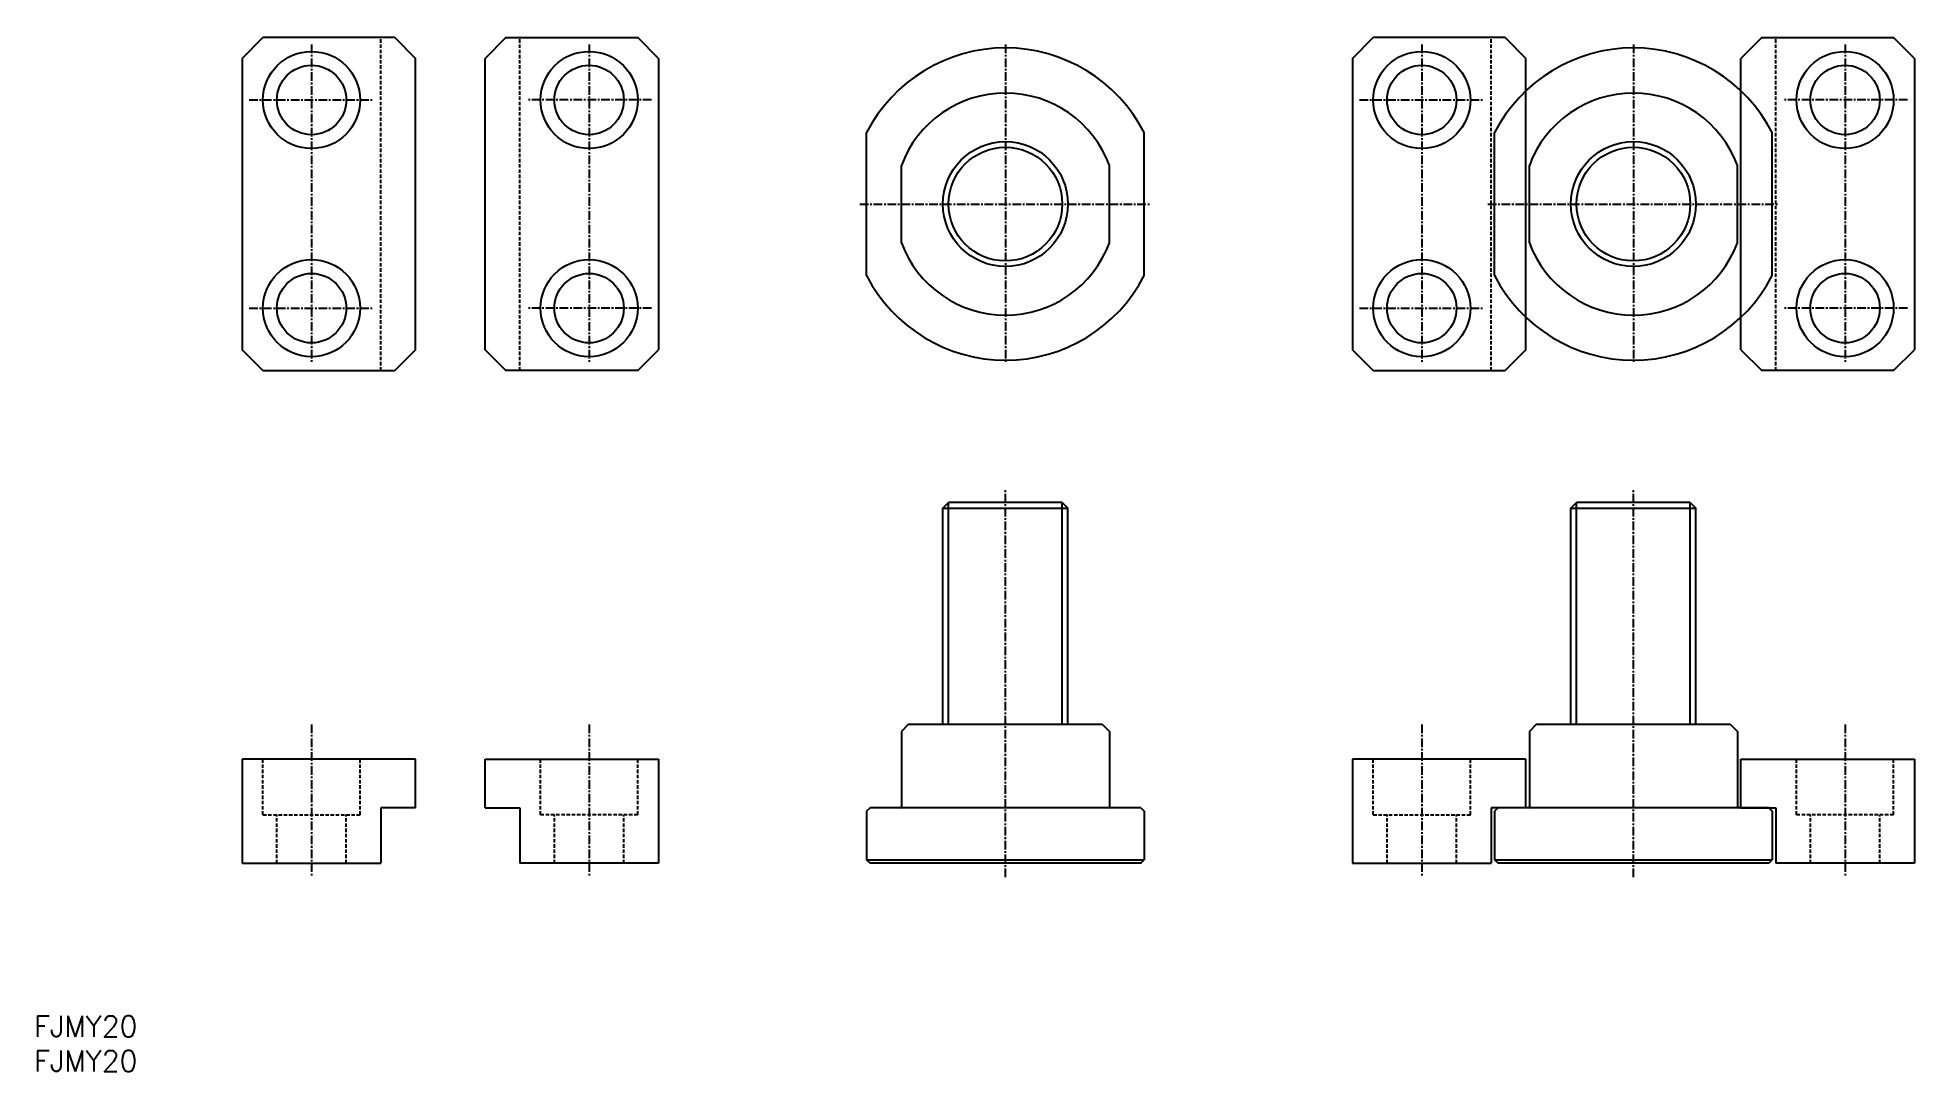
# Model space of a CAD drawing. Extents: x 1 to 271, y 0 to 149.
import ezdxf

# ---------------------------------------------------------------- set-up
doc = ezdxf.new("R2010")
doc.units = 0
doc.linetypes.add('CENTER', pattern=[2, 1.25, -0.25, 0.25, -0.25])
doc.linetypes.add('DASHED', pattern=[0.75, 0.5, -0.25])
doc.layers.get('0').update_dxf_attribs({"linetype": 'CONTINUOUS'})
doc.layers.add('CENTER', color=1, linetype='CENTER')
doc.styles.get("Standard").update_dxf_attribs({"font": 'txt.shx'})

# ---------------------------------------------------------------- blocks, each defined once
blk = doc.blocks.new('*U22')
at = {"color": 7, "linetype": 'CONTINUOUS'}
blk.add_text('FJMY20', height=3, dxfattribs=at).set_placement((0, 0))
blk = doc.blocks.new('*U23')
at = {"color": 7, "linetype": 'CONTINUOUS'}
blk.add_text('FJMY20', height=3, dxfattribs=at).set_placement((0, 5))

msp = doc.modelspace()

# ---------------------------------------------------------------- linework, layer by layer
at = {"color": 7, "linetype": 'CONTINUOUS'}
for p, q in [((30, 146), (33, 149)), ((52, 149), (33, 149)), ((52, 149), (55, 146)), ((68, 149), (65, 146)), ((68, 149), (87, 149)), ((90, 146), (87, 149)), ((190, 146), (193, 149)), ((212, 149), (193, 149)), ((212, 149), (215, 146)), ((249, 149), (246, 146)), ((249, 149), (268, 149)), ((271, 146), (268, 149)), ((30, 146), (30, 104)), ((55, 104), (55, 146)), ((65, 104), (65, 146)), ((90, 146), (90, 104)), ((190, 146), (190, 104)), ((215, 104), (215, 146)), ((246, 104), (246, 146)), ((271, 146), (271, 104)), ((120, 114.69), (120, 135.31)), ((160, 114.69), (160, 135.31)), ((210.5, 114.69), (210.5, 135.31)), ((250.5, 114.69), (250.5, 135.31)), ((125, 119.43), (125, 130.57)), ((155, 119.43), (155, 130.57)), ((215.5, 119.43), (215.5, 130.57)), ((245.5, 119.43), (245.5, 130.57)), ((33, 101), (30, 104)), ((55, 104), (52, 101)), ((65, 104), (68, 101)), ((87, 101), (90, 104)), ((193, 101), (190, 104)), ((215, 104), (212, 101)), ((246, 104), (249, 101)), ((268, 101), (271, 104)), ((33, 101), (52, 101)), ((87, 101), (68, 101)), ((193, 101), (212, 101)), ((268, 101), (249, 101)), ((131, 81.19), (131.81, 82)), ((131, 50), (131, 81.19)), ((131, 81.19), (149, 81.19)), ((148.19, 82), (131.81, 82)), ((148.19, 82), (149, 81.19)), ((149, 50), (149, 81.19)), ((221.5, 81.19), (222.31, 82)), ((221.5, 50), (221.5, 81.19)), ((221.5, 81.19), (239.5, 81.19)), ((238.69, 82), (222.31, 82)), ((238.69, 82), (239.5, 81.19)), ((239.5, 50), (239.5, 81.19)), ((126, 50), (125, 49)), ((125, 49), (125, 38.2)), ((154, 50), (126, 50)), ((154, 50), (155, 49)), ((155, 49), (155, 38.2)), ((216.5, 50), (215.5, 49)), ((215.5, 49), (215.5, 38.2)), ((244.5, 50), (216.5, 50)), ((244.5, 50), (245.5, 49)), ((245.5, 49), (245.5, 38.2)), ((55, 45), (30, 45)), ((30, 45), (30, 30)), ((55, 38), (55, 45)), ((65, 38), (65, 45)), ((65, 45), (90, 45)), ((90, 45), (90, 30)), ((215, 45), (190, 45)), ((190, 45), (190, 30)), ((215, 38), (215, 45)), ((246, 38), (246, 45)), ((246, 45), (271, 45)), ((271, 45), (271, 30)), ((50, 38), (50, 30)), ((55, 38), (50, 38)), ((65, 38), (70, 38)), ((70, 38), (70, 30)), ((120.5, 38), (120, 37.5)), ((159.5, 38), (120.5, 38)), ((159.5, 38), (160, 37.5)), ((210, 38), (210, 30)), ((215, 38), (210, 38)), ((211, 38), (210.5, 37.5)), ((250, 38), (211, 38)), ((246, 38), (251, 38)), ((250, 38), (250.5, 37.5)), ((251, 38), (251, 30)), ((120, 37.5), (120, 30.5)), ((160, 37.5), (160, 30.5)), ((210.5, 37.5), (210.5, 30.5)), ((250.5, 37.5), (250.5, 30.5)), ((30, 30), (50, 30)), ((90, 30), (70, 30)), ((120, 30.5), (120.5, 30)), ((120, 30.5), (160, 30.5)), ((159.5, 30), (120.5, 30)), ((159.5, 30), (160, 30.5)), ((190, 30), (210, 30)), ((210.5, 30.5), (211, 30)), ((210.5, 30.5), (250.5, 30.5)), ((250, 30), (211, 30)), ((250, 30), (250.5, 30.5)), ((271, 30), (251, 30))]:
    msp.add_line(p, q, dxfattribs=at)
at = {"color": 3, "linetype": 'DASHED'}
for p, q in [((50, 101), (50, 149)), ((70, 101), (70, 149)), ((210, 101), (210, 149)), ((251, 101), (251, 149)), ((33, 37), (33, 45)), ((47, 37), (47, 45)), ((73, 37), (73, 45)), ((87, 37), (87, 45)), ((193, 37), (193, 45)), ((207, 37), (207, 45)), ((254, 37), (254, 45)), ((268, 37), (268, 45)), ((33, 37), (47, 37)), ((35, 30), (35, 37)), ((45, 30), (45, 37)), ((87, 37), (73, 37)), ((75, 30), (75, 37)), ((85, 30), (85, 37)), ((193, 37), (207, 37)), ((195, 30), (195, 37)), ((205, 30), (205, 37)), ((268, 37), (254, 37)), ((256, 30), (256, 37)), ((266, 30), (266, 37))]:
    msp.add_line(p, q, dxfattribs=at)
at = {"color": 3, "linetype": 'CONTINUOUS'}
for p, q in [((131.81, 50), (131.81, 82)), ((148.19, 50), (148.19, 82)), ((222.31, 50), (222.31, 82)), ((238.69, 50), (238.69, 82))]:
    msp.add_line(p, q, dxfattribs=at)
at = {"color": 7, "linetype": 'CONTINUOUS'}
for centre, radius in [((40, 140), 7), ((80, 140), 7), ((200, 140), 7), ((261, 140), 7), ((40, 140), 5), ((80, 140), 5), ((200, 140), 5), ((261, 140), 5), ((140, 125), 8.19), ((230.5, 125), 8.19), ((40, 110), 7), ((80, 110), 7), ((200, 110), 7), ((261, 110), 7), ((40, 110), 5), ((80, 110), 5), ((200, 110), 5), ((261, 110), 5)]:
    msp.add_circle(centre, radius, dxfattribs=at)
at = {"color": 3, "linetype": 'CONTINUOUS'}
for centre in [(140, 125), (230.5, 125)]:
    msp.add_circle(centre, 9, dxfattribs=at)
at = {"color": 7, "linetype": 'CONTINUOUS'}
for centre, radius, start, end in [((140, 125), 22.5, 27.266, 152.734), ((230.5, 125), 22.5, 27.266, 152.734), ((140, 125), 16, 20.3641, 159.6359), ((230.5, 125), 16, 20.3641, 159.6359), ((140, 125), 16, 200.3641, 339.6359), ((230.5, 125), 16, 200.3641, 339.6359), ((140, 125), 22.5, 207.266, 332.734), ((230.5, 125), 22.5, 207.266, 332.734), ((124.8, 38.2), 0.2, 270, 0), ((155.2, 38.2), 0.2, 180, 270), ((215.3, 38.2), 0.2, 270, 0), ((245.7, 38.2), 0.2, 180, 270)]:
    msp.add_arc(centre, radius, start, end, dxfattribs=at)
at = {"layer": 'CENTER', "color": 1, "linetype": 'CENTER'}
for p, q in [((40, 148), (40, 102)), ((80, 148), (80, 102)), ((140, 148), (140, 102)), ((200, 148), (200, 102)), ((230.5, 148), (230.5, 102)), ((261, 148), (261, 102)), ((31, 140), (49, 140)), ((89, 140), (71, 140)), ((191, 140), (209, 140)), ((270, 140), (252, 140)), ((119, 125), (161, 125)), ((209.5, 125), (251.5, 125)), ((31, 110), (49, 110)), ((89, 110), (71, 110)), ((191, 110), (209, 110)), ((270, 110), (252, 110)), ((140, 28), (140, 84)), ((230.5, 28), (230.5, 84)), ((40, 50), (40, 28)), ((80, 50), (80, 28)), ((200, 50), (200, 28)), ((261, 50), (261, 28))]:
    msp.add_line(p, q, dxfattribs=at)

# ---------------------------------------------------------------- block references
at = {"color": 7, "linetype": 'CONTINUOUS'}
for name in ['*U23', '*U22']:
    msp.add_blockref(name, (0, 0), dxfattribs=at)

doc.saveas('drawing.dxf')
